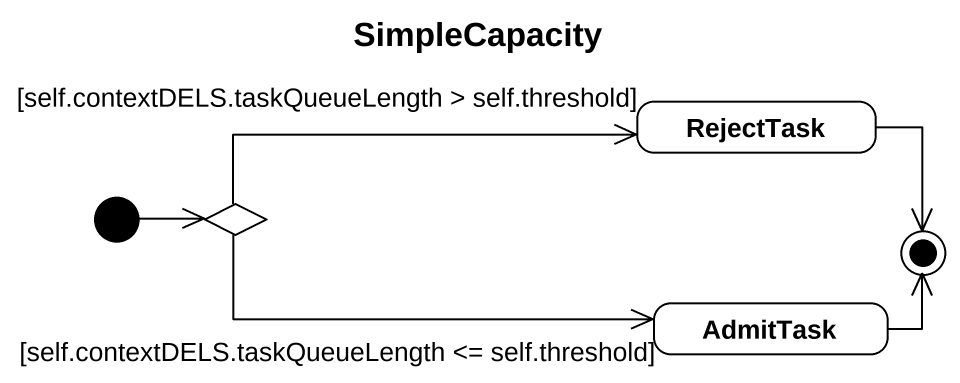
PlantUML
@startuml
title SimpleCapacity
hide empty description
state RejectTask #FFFFFF
state choice1 <<choice>>
state AdmitTask #FFFFFF
[*] -right-> choice1
choice1 -right-> RejectTask : [self.contextDELS.taskQueueLength > self.threshold]
choice1 -right-> AdmitTask : [self.contextDELS.taskQueueLength <= self.threshold]
RejectTask --> [*]
AdmitTask -right-> [*]
@enduml
